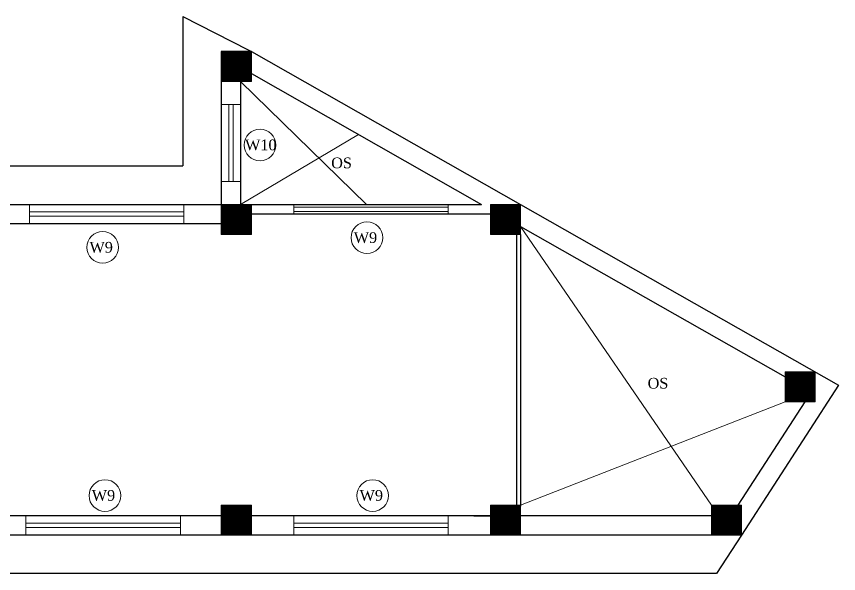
# Model space of a CAD drawing. Header units: inches. Extents: x 4069 to 291496, y -47643 to 12535.
# Drawn here: x 121474.7 to 121858.1, y -23203.1 to -22943 of the extents above; entities that cross this region are included whole.
import ezdxf

# ---------------------------------------------------------------- set-up
doc = ezdxf.new("R2010")
doc.units = ezdxf.units.IN
doc.header["$LTSCALE"] = 5
doc.header["$MEASUREMENT"] = 0
doc.layers.add('A-WALL', color=7, linetype='Continuous', lineweight=9)
doc.layers.add('Dw', color=2, linetype='Continuous', lineweight=18)
doc.layers.add('TEXT', color=6, linetype='Continuous')
doc.styles.add('ordinary', font='times.ttf')

msp = doc.modelspace()

# ---------------------------------------------------------------- hatches: boundary and pattern name
at = {"layer": 'A-WALL', "ltscale": 5}
h = msp.add_hatch(dxfattribs=at)
h.set_pattern_fill('ANSI31', color=256)
h.set_pattern_definition([(45, (97148.16755, -24612.12097), (-0.08838834765, 0.08838834765), [])])
h.paths.add_polyline_path([(121570.24557, -22973.39983), (121584.24557, -22973.39983), (121584.24557, -22959.39983), (121570.24557, -22959.39983)])
h = msp.add_hatch(dxfattribs=at)
h.set_pattern_fill('ANSI31', color=256)
h.set_pattern_definition([(45, (97148.16755, -24683.50437), (-0.08838834765, 0.08838834765), [])])
h.paths.add_polyline_path([(121570.24557, -23044.78323), (121584.24557, -23044.78323), (121584.24557, -23030.78323), (121570.24557, -23030.78323)])
h = msp.add_hatch(dxfattribs=at)
h.set_pattern_fill('ANSI31', color=256)
h.set_pattern_definition([(45, (97164.11323, -24683.50437), (-0.08838834765, 0.08838834765), [])])
h.paths.add_polyline_path([(121709.81236, -23044.78323), (121709.81236, -23030.78323), (121695.81236, -23030.78323), (121695.81236, -23044.78323)])
h = msp.add_hatch(dxfattribs=at)
h.set_pattern_fill('ANSI31', color=256)
h.set_pattern_definition([(45, (97301.49987, -24612.60722), (-0.08838834765, 0.08838834765), [])])
h.paths.add_polyline_path([(121833.199, -23108.88608), (121833.199, -23122.88608), (121847.199, -23122.88608), (121847.199, -23108.88608)])
h = msp.add_hatch(dxfattribs=at)
h.set_pattern_fill('ANSI31', color=256)
h.set_pattern_definition([(45, (97038.54644, -24674.7867), (-0.08838834765, 0.08838834765), [])])
h.paths.add_polyline_path([(121570.24557, -23171.06555), (121570.24557, -23185.06555), (121584.24557, -23185.06555), (121584.24557, -23171.06555)])
h = msp.add_hatch(dxfattribs=at)
h.set_pattern_fill('ANSI31', color=256)
h.set_pattern_definition([(45, (97164.11323, -24674.7867), (-0.08838834765, 0.08838834765), [])])
h.paths.add_polyline_path([(121695.81236, -23171.06555), (121695.81236, -23185.06555), (121709.81236, -23185.06555), (121709.81236, -23171.06555)])
h = msp.add_hatch(dxfattribs=at)
h.set_pattern_fill('ANSI31', color=256)
h.set_pattern_definition([(45, (97267.1225, -24674.7867), (-0.08838834765, 0.08838834765), [])])
h.paths.add_polyline_path([(121798.82163, -23171.06555), (121798.82163, -23185.06555), (121812.82163, -23185.06555), (121812.82163, -23171.06555)])

# ---------------------------------------------------------------- linework, layer by layer
at = {"layer": 'A-WALL', "lineweight": 30}
for p, q in [((121552.24557, -22943.0391), (121552.24557, -23012.78323)), ((121552.24557, -22943.0391), (121582.77176, -22958.56199)), ((121570.24557, -22959.39983), (121570.24557, -23030.78323)), ((121584.24557, -22959.39983), (121570.24557, -22959.39983)), ((121582.77176, -22958.56199), (121584.24557, -22959.39983)), ((121584.24557, -22959.39983), (121709.81236, -23030.78323)), ((121579.24557, -22973.39983), (121579.24557, -23030.78323)), ((121584.24557, -22969.75249), (121691.60153, -23030.78323)), ((121449.78589, -23012.78323), (121552.24557, -23012.78323)), ((121463.3593, -23030.78323), (121570.24557, -23030.78323)), ((121584.24557, -23030.78323), (121691.60153, -23030.78323)), ((121709.81236, -23030.78323), (121858.05824, -23115.05944)), ((121695.81236, -23035.28323), (121584.24557, -23035.28323)), ((121570.24557, -23039.78323), (121463.3593, -23039.78323)), ((121709.81236, -23041.13589), (121833.199, -23111.27989)), ((121707.81236, -23044.78323), (121707.81236, -23171.56555)), ((121709.81236, -23044.78323), (121709.81236, -23171.56555)), ((121858.05824, -23115.05944), (121812.82163, -23185.06555)), ((121842.28534, -23122.88608), (121811.15268, -23171.06555)), ((121570.24557, -23176.06555), (121460.03471, -23176.06555)), ((121592.02896, -23176.06555), (121584.24557, -23176.06555)), ((121695.81236, -23176.06555), (121584.24557, -23176.06555)), ((121688.02896, -23176.06555), (121695.81236, -23176.06555)), ((121798.82163, -23176.06555), (121709.81236, -23176.06555)), ((121812.82163, -23185.06555), (121445.70291, -23185.06555)), ((121812.82163, -23185.06555), (121801.19037, -23203.06555)), ((121801.19037, -23203.06555), (121445.27633, -23203.06555))]:
    msp.add_line(p, q, dxfattribs=at)
at = {"layer": 'A-WALL', "ltscale": 5}
for p, q in [((121579.24557, -22973.39983), (121637.92355, -23030.78323)), ((121579.24557, -22984.09153), (121570.24557, -22984.09153)), ((121579.24557, -23030.78323), (121634.19426, -22998.1478)), ((121579.24557, -23020.09153), (121570.24557, -23020.09153)), ((121480.80244, -23039.78323), (121480.80244, -23030.78323)), ((121552.80244, -23039.78323), (121552.80244, -23030.78323)), ((121604.02896, -23035.28323), (121604.02896, -23030.78323)), ((121676.02896, -23035.28323), (121676.02896, -23030.78323)), ((121798.82163, -23171.06555), (121709.81236, -23041.13589)), ((121709.81236, -23171.06555), (121833.199, -23122.88608)), ((121479.14014, -23176.06555), (121479.14014, -23185.06555)), ((121551.14014, -23176.06555), (121551.14014, -23185.06555)), ((121604.02896, -23176.06555), (121604.02896, -23185.06555)), ((121676.02896, -23176.06555), (121676.02896, -23185.06555))]:
    msp.add_line(p, q, dxfattribs=at)
for points in [[(121570.24557, -22973.39983), (121584.24557, -22973.39983), (121584.24557, -22959.39983), (121570.24557, -22959.39983)], [(121570.24557, -23044.78323), (121584.24557, -23044.78323), (121584.24557, -23030.78323), (121570.24557, -23030.78323)], [(121695.81236, -23044.78323), (121709.81236, -23044.78323), (121709.81236, -23030.78323), (121695.81236, -23030.78323)], [(121833.199, -23108.88608), (121847.199, -23108.88608), (121847.199, -23122.88608), (121833.199, -23122.88608)], [(121570.24557, -23171.06555), (121584.24557, -23171.06555), (121584.24557, -23185.06555), (121570.24557, -23185.06555)], [(121695.81236, -23171.06555), (121709.81236, -23171.06555), (121709.81236, -23185.06555), (121695.81236, -23185.06555)], [(121798.82163, -23171.06555), (121812.82163, -23171.06555), (121812.82163, -23185.06555), (121798.82163, -23185.06555)]]:
    msp.add_lwpolyline(points, close=True, dxfattribs=at)
for centre in [(121588.28962, -23003.04931), (121638.12705, -23046.32666), (121514.90052, -23050.82666), (121515.95948, -23166.64451), (121640.84831, -23166.64451)]:
    msp.add_circle(centre, 7.38406, dxfattribs=at)
at = {"layer": 'Dw', "color": 3}
for p, q in [((121573.74557, -23020.09153), (121573.74557, -22984.09153)), ((121575.74557, -23020.09153), (121575.74557, -22984.09153)), ((121552.80244, -23034.28323), (121480.80244, -23034.28323)), ((121676.02896, -23032.03323), (121604.02896, -23032.03323)), ((121676.02896, -23034.03323), (121604.02896, -23034.03323)), ((121552.80244, -23036.28323), (121480.80244, -23036.28323)), ((121479.14014, -23179.56555), (121551.14014, -23179.56555)), ((121604.02896, -23179.56555), (121676.02896, -23179.56555)), ((121479.14014, -23181.56555), (121551.14014, -23181.56555)), ((121604.02896, -23181.56555), (121676.02896, -23181.56555))]:
    msp.add_line(p, q, dxfattribs=at)

# ---------------------------------------------------------------- texts
at = {"layer": 'TEXT', "style": 'ordinary'}
for s, p in [('W10', (121581.33201, -23005.49343)), ('OS', (121621.48121, -23013.89449)), ('W9', (121632.00953, -23048.77078)), ('W9', (121508.783, -23053.27078)), ('OS', (121769.0339, -23116.72515)), ('W9', (121509.84196, -23169.08863)), ('W9', (121634.73079, -23169.08863))]:
    msp.add_text(s, height=5, dxfattribs=at).set_placement(p)

doc.saveas('drawing.dxf')
